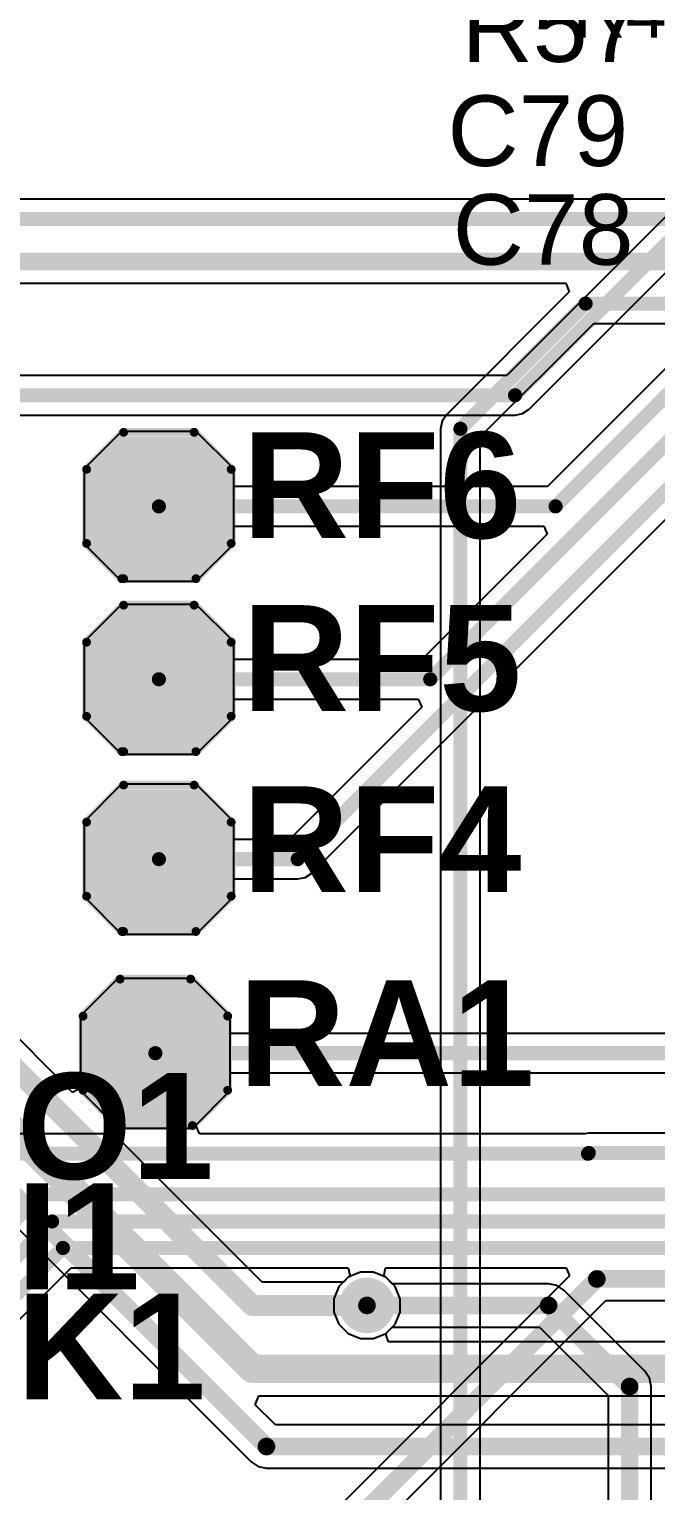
# Model space of a CAD drawing. Header units: inches. Extents: x -0.91 to 3.86, y -0.82 to 4.16.
# Drawn here: x 0.473 to 0.829, y 1.929 to 2.758 of the extents above; entities that cross this region are included whole.
import ezdxf

# ---------------------------------------------------------------- set-up
doc = ezdxf.new("R2010")
doc.units = ezdxf.units.IN
doc.header["$MEASUREMENT"] = 0
for name, color, linetype in [('Bottom Layer 1', 5, 'Continuous'), ('Bottom Solder', 6, 'Continuous'), ('GND+Signal', 16, 'Continuous'), ('Mechanical 17', 56, 'Continuous'), ('Multi-Layer', 9, 'Continuous'), ('Pad Holes', 156, 'Continuous'), ('PWR+Signal', 76, 'Continuous'), ('Top Layer 1', 1, 'Continuous'), ('Top Overlay', 2, 'Continuous'), ('Top Solder', 216, 'Continuous'), ('Via Holes', 16, 'Continuous')]:
    doc.layers.add(name, color=color, linetype=linetype)
doc.styles.add('Arial', font='', dxfattribs={"height": 0.2})
doc.styles.add('Arial_Bold', font='', dxfattribs={"height": 0.2})
doc.styles.get('Arial').set_extended_font_data('Arial')
doc.styles.get('Arial_Bold').set_extended_font_data('Arial', bold=True)

# ---------------------------------------------------------------- blocks, each defined once
blk = doc.blocks.new('T____P______TH_1_8___H_________0_92___61')
at = {"layer": 'Bottom Layer 1'}
blk.add_hatch(color=5, dxfattribs=at).paths.add_polyline_path([(0.01772, 0.03543), (-0.01772, 0.03543), (-0.03543, 0.01772), (-0.03543, -0.01772), (-0.01772, -0.03543), (0.01772, -0.03543), (0.03543, -0.01772), (0.03543, 0.01772)])
at = {"layer": 'Bottom Solder'}
blk.add_hatch(color=6, dxfattribs=at).paths.add_polyline_path([(0.01972, 0.03943), (-0.01972, 0.03943), (-0.03943, 0.01972), (-0.03943, -0.01972), (-0.01972, -0.03943), (0.01972, -0.03943), (0.03943, -0.01972), (0.03943, 0.01972)])
at = {"layer": 'GND+Signal'}
blk.add_hatch(color=16, dxfattribs=at).paths.add_polyline_path([(0.01772, 0.03543), (-0.01772, 0.03543), (-0.03543, 0.01772), (-0.03543, -0.01772), (-0.01772, -0.03543), (0.01772, -0.03543), (0.03543, -0.01772), (0.03543, 0.01772)])
at = {"layer": 'Multi-Layer'}
blk.add_hatch(color=9, dxfattribs=at).paths.add_polyline_path([(0.01772, 0.03543), (-0.01772, 0.03543), (-0.03543, 0.01772), (-0.03543, -0.01772), (-0.01772, -0.03543), (0.01772, -0.03543), (0.03543, -0.01772), (0.03543, 0.01772)])
at = {"layer": 'Pad Holes'}
h = blk.add_hatch(color=7, dxfattribs=at)
edge = h.paths.add_edge_path()
edge.add_arc((0, 0), 0.01811, 0, 360)
at = {"layer": 'PWR+Signal'}
blk.add_hatch(color=76, dxfattribs=at).paths.add_polyline_path([(0.01772, 0.03543), (-0.01772, 0.03543), (-0.03543, 0.01772), (-0.03543, -0.01772), (-0.01772, -0.03543), (0.01772, -0.03543), (0.03543, -0.01772), (0.03543, 0.01772)])
at = {"layer": 'Top Layer 1'}
blk.add_hatch(color=1, dxfattribs=at).paths.add_polyline_path([(0.01772, 0.03543), (-0.01772, 0.03543), (-0.03543, 0.01772), (-0.03543, -0.01772), (-0.01772, -0.03543), (0.01772, -0.03543), (0.03543, -0.01772), (0.03543, 0.01772)])
at = {"layer": 'Top Solder'}
blk.add_hatch(color=216, dxfattribs=at).paths.add_polyline_path([(0.01972, 0.03943), (-0.01972, 0.03943), (-0.03943, 0.01972), (-0.03943, -0.01972), (-0.01972, -0.03943), (0.01972, -0.03943), (0.03943, -0.01972), (0.03943, 0.01972)])
at = {"layer": 'Top Overlay'}
for points in [[(-0.041, 0.021, 0.005, 0.005, 0), (-0.02, 0.042, 0.005, 0.005, 0)], [(-0.02, 0.042, 0.005, 0.005, 0), (0.02, 0.042, 0.005, 0.005, 0)], [(0.02, 0.042, 0.005, 0.005, 0), (0.041, 0.021, 0.005, 0.005, 0)], [(-0.041, -0.021, 0.005, 0.005, 0), (-0.041, 0.021, 0.005, 0.005, 0)], [(0.041, -0.021, 0.005, 0.005, 0), (0.041, 0.021, 0.005, 0.005, 0)], [(-0.041, -0.021, 0.005, 0.005, 0), (-0.021, -0.041, 0.005, 0.005, 0)], [(0.021, -0.041, 0.005, 0.005, 0), (0.041, -0.021, 0.005, 0.005, 0)], [(-0.02, -0.041, 0.005, 0.005, 0), (0.021, -0.041, 0.005, 0.005, 0)]]:
    blk.add_lwpolyline(points, format="xyseb", dxfattribs=at)
for points in [[(-0.02125, 0.042, 0.0025, 0.0025, 1), (-0.01875, 0.042, 0.0025, 0.0025, 1)], [(-0.02125, 0.042, 0.0025, 0.0025, 1), (-0.01875, 0.042, 0.0025, 0.0025, 1)], [(0.01875, 0.042, 0.0025, 0.0025, 1), (0.02125, 0.042, 0.0025, 0.0025, 1)], [(0.01875, 0.042, 0.0025, 0.0025, 1), (0.02125, 0.042, 0.0025, 0.0025, 1)], [(-0.04225, 0.021, 0.0025, 0.0025, 1), (-0.03975, 0.021, 0.0025, 0.0025, 1)], [(-0.04225, 0.021, 0.0025, 0.0025, 1), (-0.03975, 0.021, 0.0025, 0.0025, 1)], [(0.03975, 0.021, 0.0025, 0.0025, 1), (0.04225, 0.021, 0.0025, 0.0025, 1)], [(0.03975, 0.021, 0.0025, 0.0025, 1), (0.04225, 0.021, 0.0025, 0.0025, 1)], [(-0.04225, -0.021, 0.0025, 0.0025, 1), (-0.03975, -0.021, 0.0025, 0.0025, 1)], [(-0.04225, -0.021, 0.0025, 0.0025, 1), (-0.03975, -0.021, 0.0025, 0.0025, 1)], [(0.03975, -0.021, 0.0025, 0.0025, 1), (0.04225, -0.021, 0.0025, 0.0025, 1)], [(0.03975, -0.021, 0.0025, 0.0025, 1), (0.04225, -0.021, 0.0025, 0.0025, 1)], [(-0.02225, -0.041, 0.0025, 0.0025, 1), (-0.01975, -0.041, 0.0025, 0.0025, 1)], [(-0.02125, -0.041, 0.0025, 0.0025, 1), (-0.01875, -0.041, 0.0025, 0.0025, 1)], [(0.01975, -0.041, 0.0025, 0.0025, 1), (0.02225, -0.041, 0.0025, 0.0025, 1)], [(0.01975, -0.041, 0.0025, 0.0025, 1), (0.02225, -0.041, 0.0025, 0.0025, 1)]]:
    blk.add_lwpolyline(points, format="xyseb", close=True, dxfattribs=at)
blk = doc.blocks.new('T____P______TH_1_8___H_________0_92___62')
at = {"layer": 'Bottom Layer 1'}
blk.add_hatch(color=5, dxfattribs=at).paths.add_polyline_path([(0.01772, 0.03543), (-0.01772, 0.03543), (-0.03543, 0.01772), (-0.03543, -0.01772), (-0.01772, -0.03543), (0.01772, -0.03543), (0.03543, -0.01772), (0.03543, 0.01772)])
at = {"layer": 'Bottom Solder'}
blk.add_hatch(color=6, dxfattribs=at).paths.add_polyline_path([(0.01972, 0.03943), (-0.01972, 0.03943), (-0.03943, 0.01972), (-0.03943, -0.01972), (-0.01972, -0.03943), (0.01972, -0.03943), (0.03943, -0.01972), (0.03943, 0.01972)])
at = {"layer": 'GND+Signal'}
blk.add_hatch(color=16, dxfattribs=at).paths.add_polyline_path([(0.01772, 0.03543), (-0.01772, 0.03543), (-0.03543, 0.01772), (-0.03543, -0.01772), (-0.01772, -0.03543), (0.01772, -0.03543), (0.03543, -0.01772), (0.03543, 0.01772)])
at = {"layer": 'Multi-Layer'}
blk.add_hatch(color=9, dxfattribs=at).paths.add_polyline_path([(0.01772, 0.03543), (-0.01772, 0.03543), (-0.03543, 0.01772), (-0.03543, -0.01772), (-0.01772, -0.03543), (0.01772, -0.03543), (0.03543, -0.01772), (0.03543, 0.01772)])
at = {"layer": 'Pad Holes'}
h = blk.add_hatch(color=7, dxfattribs=at)
edge = h.paths.add_edge_path()
edge.add_arc((0, 0), 0.01811, 0, 360)
at = {"layer": 'PWR+Signal'}
blk.add_hatch(color=76, dxfattribs=at).paths.add_polyline_path([(0.01772, 0.03543), (-0.01772, 0.03543), (-0.03543, 0.01772), (-0.03543, -0.01772), (-0.01772, -0.03543), (0.01772, -0.03543), (0.03543, -0.01772), (0.03543, 0.01772)])
at = {"layer": 'Top Layer 1'}
blk.add_hatch(color=1, dxfattribs=at).paths.add_polyline_path([(0.01772, 0.03543), (-0.01772, 0.03543), (-0.03543, 0.01772), (-0.03543, -0.01772), (-0.01772, -0.03543), (0.01772, -0.03543), (0.03543, -0.01772), (0.03543, 0.01772)])
at = {"layer": 'Top Solder'}
blk.add_hatch(color=216, dxfattribs=at).paths.add_polyline_path([(0.01972, 0.03943), (-0.01972, 0.03943), (-0.03943, 0.01972), (-0.03943, -0.01972), (-0.01972, -0.03943), (0.01972, -0.03943), (0.03943, -0.01972), (0.03943, 0.01972)])
at = {"layer": 'Top Overlay'}
for points in [[(-0.041, 0.021, 0.005, 0.005, 0), (-0.02, 0.042, 0.005, 0.005, 0)], [(-0.02, 0.042, 0.005, 0.005, 0), (0.02, 0.042, 0.005, 0.005, 0)], [(0.02, 0.042, 0.005, 0.005, 0), (0.041, 0.021, 0.005, 0.005, 0)], [(-0.041, -0.021, 0.005, 0.005, 0), (-0.041, 0.021, 0.005, 0.005, 0)], [(0.041, -0.021, 0.005, 0.005, 0), (0.041, 0.021, 0.005, 0.005, 0)], [(-0.041, -0.021, 0.005, 0.005, 0), (-0.021, -0.041, 0.005, 0.005, 0)], [(0.021, -0.041, 0.005, 0.005, 0), (0.041, -0.021, 0.005, 0.005, 0)], [(-0.02, -0.041, 0.005, 0.005, 0), (0.021, -0.041, 0.005, 0.005, 0)]]:
    blk.add_lwpolyline(points, format="xyseb", dxfattribs=at)
for points in [[(-0.02125, 0.042, 0.0025, 0.0025, 1), (-0.01875, 0.042, 0.0025, 0.0025, 1)], [(-0.02125, 0.042, 0.0025, 0.0025, 1), (-0.01875, 0.042, 0.0025, 0.0025, 1)], [(0.01875, 0.042, 0.0025, 0.0025, 1), (0.02125, 0.042, 0.0025, 0.0025, 1)], [(0.01875, 0.042, 0.0025, 0.0025, 1), (0.02125, 0.042, 0.0025, 0.0025, 1)], [(-0.04225, 0.021, 0.0025, 0.0025, 1), (-0.03975, 0.021, 0.0025, 0.0025, 1)], [(-0.04225, 0.021, 0.0025, 0.0025, 1), (-0.03975, 0.021, 0.0025, 0.0025, 1)], [(0.03975, 0.021, 0.0025, 0.0025, 1), (0.04225, 0.021, 0.0025, 0.0025, 1)], [(0.03975, 0.021, 0.0025, 0.0025, 1), (0.04225, 0.021, 0.0025, 0.0025, 1)], [(-0.04225, -0.021, 0.0025, 0.0025, 1), (-0.03975, -0.021, 0.0025, 0.0025, 1)], [(-0.04225, -0.021, 0.0025, 0.0025, 1), (-0.03975, -0.021, 0.0025, 0.0025, 1)], [(0.03975, -0.021, 0.0025, 0.0025, 1), (0.04225, -0.021, 0.0025, 0.0025, 1)], [(0.03975, -0.021, 0.0025, 0.0025, 1), (0.04225, -0.021, 0.0025, 0.0025, 1)], [(-0.02225, -0.041, 0.0025, 0.0025, 1), (-0.01975, -0.041, 0.0025, 0.0025, 1)], [(-0.02125, -0.041, 0.0025, 0.0025, 1), (-0.01875, -0.041, 0.0025, 0.0025, 1)], [(0.01975, -0.041, 0.0025, 0.0025, 1), (0.02225, -0.041, 0.0025, 0.0025, 1)], [(0.01975, -0.041, 0.0025, 0.0025, 1), (0.02225, -0.041, 0.0025, 0.0025, 1)]]:
    blk.add_lwpolyline(points, format="xyseb", close=True, dxfattribs=at)
blk = doc.blocks.new('T____P______TH_1_8___H_________0_92___64')
at = {"layer": 'Bottom Layer 1'}
blk.add_hatch(color=5, dxfattribs=at).paths.add_polyline_path([(0.01772, 0.03543), (-0.01772, 0.03543), (-0.03543, 0.01772), (-0.03543, -0.01772), (-0.01772, -0.03543), (0.01772, -0.03543), (0.03543, -0.01772), (0.03543, 0.01772)])
at = {"layer": 'Bottom Solder'}
blk.add_hatch(color=6, dxfattribs=at).paths.add_polyline_path([(0.01972, 0.03943), (-0.01972, 0.03943), (-0.03943, 0.01972), (-0.03943, -0.01972), (-0.01972, -0.03943), (0.01972, -0.03943), (0.03943, -0.01972), (0.03943, 0.01972)])
at = {"layer": 'GND+Signal'}
blk.add_hatch(color=16, dxfattribs=at).paths.add_polyline_path([(0.01772, 0.03543), (-0.01772, 0.03543), (-0.03543, 0.01772), (-0.03543, -0.01772), (-0.01772, -0.03543), (0.01772, -0.03543), (0.03543, -0.01772), (0.03543, 0.01772)])
at = {"layer": 'Multi-Layer'}
blk.add_hatch(color=9, dxfattribs=at).paths.add_polyline_path([(0.01772, 0.03543), (-0.01772, 0.03543), (-0.03543, 0.01772), (-0.03543, -0.01772), (-0.01772, -0.03543), (0.01772, -0.03543), (0.03543, -0.01772), (0.03543, 0.01772)])
at = {"layer": 'Pad Holes'}
h = blk.add_hatch(color=7, dxfattribs=at)
edge = h.paths.add_edge_path()
edge.add_arc((0, 0), 0.01811, 0, 360)
at = {"layer": 'PWR+Signal'}
blk.add_hatch(color=76, dxfattribs=at).paths.add_polyline_path([(0.01772, 0.03543), (-0.01772, 0.03543), (-0.03543, 0.01772), (-0.03543, -0.01772), (-0.01772, -0.03543), (0.01772, -0.03543), (0.03543, -0.01772), (0.03543, 0.01772)])
at = {"layer": 'Top Layer 1'}
blk.add_hatch(color=1, dxfattribs=at).paths.add_polyline_path([(0.01772, 0.03543), (-0.01772, 0.03543), (-0.03543, 0.01772), (-0.03543, -0.01772), (-0.01772, -0.03543), (0.01772, -0.03543), (0.03543, -0.01772), (0.03543, 0.01772)])
at = {"layer": 'Top Solder'}
blk.add_hatch(color=216, dxfattribs=at).paths.add_polyline_path([(0.01972, 0.03943), (-0.01972, 0.03943), (-0.03943, 0.01972), (-0.03943, -0.01972), (-0.01972, -0.03943), (0.01972, -0.03943), (0.03943, -0.01972), (0.03943, 0.01972)])
at = {"layer": 'Top Overlay'}
for points in [[(-0.041, 0.021, 0.005, 0.005, 0), (-0.02, 0.042, 0.005, 0.005, 0)], [(-0.02, 0.042, 0.005, 0.005, 0), (0.02, 0.042, 0.005, 0.005, 0)], [(0.02, 0.042, 0.005, 0.005, 0), (0.041, 0.021, 0.005, 0.005, 0)], [(-0.041, -0.021, 0.005, 0.005, 0), (-0.041, 0.021, 0.005, 0.005, 0)], [(0.041, -0.021, 0.005, 0.005, 0), (0.041, 0.021, 0.005, 0.005, 0)], [(-0.041, -0.021, 0.005, 0.005, 0), (-0.021, -0.041, 0.005, 0.005, 0)], [(0.021, -0.041, 0.005, 0.005, 0), (0.041, -0.021, 0.005, 0.005, 0)], [(-0.02, -0.041, 0.005, 0.005, 0), (0.021, -0.041, 0.005, 0.005, 0)]]:
    blk.add_lwpolyline(points, format="xyseb", dxfattribs=at)
for points in [[(-0.02125, 0.042, 0.0025, 0.0025, 1), (-0.01875, 0.042, 0.0025, 0.0025, 1)], [(-0.02125, 0.042, 0.0025, 0.0025, 1), (-0.01875, 0.042, 0.0025, 0.0025, 1)], [(0.01875, 0.042, 0.0025, 0.0025, 1), (0.02125, 0.042, 0.0025, 0.0025, 1)], [(0.01875, 0.042, 0.0025, 0.0025, 1), (0.02125, 0.042, 0.0025, 0.0025, 1)], [(-0.04225, 0.021, 0.0025, 0.0025, 1), (-0.03975, 0.021, 0.0025, 0.0025, 1)], [(-0.04225, 0.021, 0.0025, 0.0025, 1), (-0.03975, 0.021, 0.0025, 0.0025, 1)], [(0.03975, 0.021, 0.0025, 0.0025, 1), (0.04225, 0.021, 0.0025, 0.0025, 1)], [(0.03975, 0.021, 0.0025, 0.0025, 1), (0.04225, 0.021, 0.0025, 0.0025, 1)], [(-0.04225, -0.021, 0.0025, 0.0025, 1), (-0.03975, -0.021, 0.0025, 0.0025, 1)], [(-0.04225, -0.021, 0.0025, 0.0025, 1), (-0.03975, -0.021, 0.0025, 0.0025, 1)], [(0.03975, -0.021, 0.0025, 0.0025, 1), (0.04225, -0.021, 0.0025, 0.0025, 1)], [(0.03975, -0.021, 0.0025, 0.0025, 1), (0.04225, -0.021, 0.0025, 0.0025, 1)], [(-0.02225, -0.041, 0.0025, 0.0025, 1), (-0.01975, -0.041, 0.0025, 0.0025, 1)], [(-0.02125, -0.041, 0.0025, 0.0025, 1), (-0.01875, -0.041, 0.0025, 0.0025, 1)], [(0.01975, -0.041, 0.0025, 0.0025, 1), (0.02225, -0.041, 0.0025, 0.0025, 1)], [(0.01975, -0.041, 0.0025, 0.0025, 1), (0.02225, -0.041, 0.0025, 0.0025, 1)]]:
    blk.add_lwpolyline(points, format="xyseb", close=True, dxfattribs=at)
blk = doc.blocks.new('T____P______TH_1_8___H_________0_92___73')
at = {"layer": 'Bottom Layer 1'}
blk.add_hatch(color=5, dxfattribs=at).paths.add_polyline_path([(0.01772, 0.03543), (-0.01772, 0.03543), (-0.03543, 0.01772), (-0.03543, -0.01772), (-0.01772, -0.03543), (0.01772, -0.03543), (0.03543, -0.01772), (0.03543, 0.01772)])
at = {"layer": 'Bottom Solder'}
blk.add_hatch(color=6, dxfattribs=at).paths.add_polyline_path([(0.01972, 0.03943), (-0.01972, 0.03943), (-0.03943, 0.01972), (-0.03943, -0.01972), (-0.01972, -0.03943), (0.01972, -0.03943), (0.03943, -0.01972), (0.03943, 0.01972)])
at = {"layer": 'GND+Signal'}
blk.add_hatch(color=16, dxfattribs=at).paths.add_polyline_path([(0.01772, 0.03543), (-0.01772, 0.03543), (-0.03543, 0.01772), (-0.03543, -0.01772), (-0.01772, -0.03543), (0.01772, -0.03543), (0.03543, -0.01772), (0.03543, 0.01772)])
at = {"layer": 'Multi-Layer'}
blk.add_hatch(color=9, dxfattribs=at).paths.add_polyline_path([(0.01772, 0.03543), (-0.01772, 0.03543), (-0.03543, 0.01772), (-0.03543, -0.01772), (-0.01772, -0.03543), (0.01772, -0.03543), (0.03543, -0.01772), (0.03543, 0.01772)])
at = {"layer": 'Pad Holes'}
h = blk.add_hatch(color=7, dxfattribs=at)
edge = h.paths.add_edge_path()
edge.add_arc((0, 0), 0.01811, 0, 360)
at = {"layer": 'PWR+Signal'}
blk.add_hatch(color=76, dxfattribs=at).paths.add_polyline_path([(0.01772, 0.03543), (-0.01772, 0.03543), (-0.03543, 0.01772), (-0.03543, -0.01772), (-0.01772, -0.03543), (0.01772, -0.03543), (0.03543, -0.01772), (0.03543, 0.01772)])
at = {"layer": 'Top Layer 1'}
blk.add_hatch(color=1, dxfattribs=at).paths.add_polyline_path([(0.01772, 0.03543), (-0.01772, 0.03543), (-0.03543, 0.01772), (-0.03543, -0.01772), (-0.01772, -0.03543), (0.01772, -0.03543), (0.03543, -0.01772), (0.03543, 0.01772)])
at = {"layer": 'Top Solder'}
blk.add_hatch(color=216, dxfattribs=at).paths.add_polyline_path([(0.01972, 0.03943), (-0.01972, 0.03943), (-0.03943, 0.01972), (-0.03943, -0.01972), (-0.01972, -0.03943), (0.01972, -0.03943), (0.03943, -0.01972), (0.03943, 0.01972)])
at = {"layer": 'Top Overlay'}
for points in [[(-0.041, 0.021, 0.005, 0.005, 0), (-0.02, 0.042, 0.005, 0.005, 0)], [(-0.02, 0.042, 0.005, 0.005, 0), (0.02, 0.042, 0.005, 0.005, 0)], [(0.02, 0.042, 0.005, 0.005, 0), (0.041, 0.021, 0.005, 0.005, 0)], [(-0.041, -0.021, 0.005, 0.005, 0), (-0.041, 0.021, 0.005, 0.005, 0)], [(0.041, -0.021, 0.005, 0.005, 0), (0.041, 0.021, 0.005, 0.005, 0)], [(-0.041, -0.021, 0.005, 0.005, 0), (-0.021, -0.041, 0.005, 0.005, 0)], [(0.021, -0.041, 0.005, 0.005, 0), (0.041, -0.021, 0.005, 0.005, 0)], [(-0.02, -0.041, 0.005, 0.005, 0), (0.021, -0.041, 0.005, 0.005, 0)]]:
    blk.add_lwpolyline(points, format="xyseb", dxfattribs=at)
for points in [[(-0.02125, 0.042, 0.0025, 0.0025, 1), (-0.01875, 0.042, 0.0025, 0.0025, 1)], [(-0.02125, 0.042, 0.0025, 0.0025, 1), (-0.01875, 0.042, 0.0025, 0.0025, 1)], [(0.01875, 0.042, 0.0025, 0.0025, 1), (0.02125, 0.042, 0.0025, 0.0025, 1)], [(0.01875, 0.042, 0.0025, 0.0025, 1), (0.02125, 0.042, 0.0025, 0.0025, 1)], [(-0.04225, 0.021, 0.0025, 0.0025, 1), (-0.03975, 0.021, 0.0025, 0.0025, 1)], [(-0.04225, 0.021, 0.0025, 0.0025, 1), (-0.03975, 0.021, 0.0025, 0.0025, 1)], [(0.03975, 0.021, 0.0025, 0.0025, 1), (0.04225, 0.021, 0.0025, 0.0025, 1)], [(0.03975, 0.021, 0.0025, 0.0025, 1), (0.04225, 0.021, 0.0025, 0.0025, 1)], [(-0.04225, -0.021, 0.0025, 0.0025, 1), (-0.03975, -0.021, 0.0025, 0.0025, 1)], [(-0.04225, -0.021, 0.0025, 0.0025, 1), (-0.03975, -0.021, 0.0025, 0.0025, 1)], [(0.03975, -0.021, 0.0025, 0.0025, 1), (0.04225, -0.021, 0.0025, 0.0025, 1)], [(0.03975, -0.021, 0.0025, 0.0025, 1), (0.04225, -0.021, 0.0025, 0.0025, 1)], [(-0.02225, -0.041, 0.0025, 0.0025, 1), (-0.01975, -0.041, 0.0025, 0.0025, 1)], [(-0.02125, -0.041, 0.0025, 0.0025, 1), (-0.01875, -0.041, 0.0025, 0.0025, 1)], [(0.01975, -0.041, 0.0025, 0.0025, 1), (0.02225, -0.041, 0.0025, 0.0025, 1)], [(0.01975, -0.041, 0.0025, 0.0025, 1), (0.02225, -0.041, 0.0025, 0.0025, 1)]]:
    blk.add_lwpolyline(points, format="xyseb", close=True, dxfattribs=at)

msp = doc.modelspace()

# ---------------------------------------------------------------- hatches: boundary and pattern name
at = {"layer": 'Bottom Layer 1'}
h = msp.add_hatch(color=5, dxfattribs=at)
edge = h.paths.add_edge_path()
edge.add_arc((0.665, 2.034), 0.01181, 0, 360)
at = {"layer": 'Bottom Solder'}
h = msp.add_hatch(color=6, dxfattribs=at)
edge = h.paths.add_edge_path()
edge.add_arc((0.665, 2.034), 0.01581, 0, 360)
at = {"layer": 'GND+Signal'}
h = msp.add_hatch(color=16, dxfattribs=at)
edge = h.paths.add_edge_path()
edge.add_arc((0.665, 2.034), 0.01181, 0, 360)
at = {"layer": 'PWR+Signal'}
h = msp.add_hatch(color=76, dxfattribs=at)
edge = h.paths.add_edge_path()
edge.add_arc((0.665, 2.034), 0.01181, 0, 360)
at = {"layer": 'Top Layer 1'}
h = msp.add_hatch(color=1, dxfattribs=at)
edge = h.paths.add_edge_path()
edge.add_arc((0.665, 2.034), 0.01181, 0, 360)
at = {"layer": 'Via Holes'}
h = msp.add_hatch(color=7, dxfattribs=at)
edge = h.paths.add_edge_path()
edge.add_arc((0.665, 2.034), 0.00591, 0, 360)

# ---------------------------------------------------------------- linework, layer by layer
at = {"layer": 'Bottom Layer 1'}
for p, q in [((0.75693, 2.54207), (0.99465, 2.77978)), ((0.89645, 2.71331), (0.74435, 2.56122)), ((0.74435, 2.56122), (0.21, 2.56122)), ((0.21, 2.53878), (0.749, 2.53878)), ((0.749, 2.53878), (0.75329, 2.53964)), ((0.749, 2.53878), (0.749, 2.53878)), ((0.75329, 2.53964), (0.75693, 2.54207)), ((0.52578, 2.52943), (0.50457, 2.50822)), ((0.56822, 2.52943), (0.52578, 2.52943)), ((0.58943, 2.50822), (0.56822, 2.52943)), ((0.50457, 2.50822), (0.50457, 2.46578)), ((0.58943, 2.46578), (0.58943, 2.50822)), ((0.50457, 2.46578), (0.52578, 2.44457)), ((0.56822, 2.44457), (0.58943, 2.46578)), ((0.52578, 2.44457), (0.56822, 2.44457)), ((0.52578, 2.43143), (0.50457, 2.41022)), ((0.56822, 2.43143), (0.52578, 2.43143)), ((0.58943, 2.41022), (0.56822, 2.43143)), ((0.50457, 2.41022), (0.50457, 2.36778)), ((0.58943, 2.36778), (0.58943, 2.41022)), ((0.50457, 2.36778), (0.52578, 2.34657)), ((0.56822, 2.34657), (0.58943, 2.36778)), ((0.52578, 2.34657), (0.56822, 2.34657)), ((0.52578, 2.32943), (0.50457, 2.30822)), ((0.56822, 2.32943), (0.52578, 2.32943)), ((0.58943, 2.30822), (0.56822, 2.32943)), ((0.50457, 2.30822), (0.50457, 2.26578)), ((0.58943, 2.26578), (0.58943, 2.30822)), ((0.50457, 2.26578), (0.52578, 2.24457)), ((0.56822, 2.24457), (0.58943, 2.26578)), ((0.52578, 2.24457), (0.56822, 2.24457)), ((0.52378, 2.21943), (0.50257, 2.19822)), ((0.56622, 2.21943), (0.52378, 2.21943)), ((0.58743, 2.19822), (0.56622, 2.21943)), ((0.50257, 2.19822), (0.50257, 2.15578)), ((0.58743, 2.18822), (0.58743, 2.19822)), ((0.84835, 2.18822), (0.58743, 2.18822)), ((0.58743, 2.15578), (0.58743, 2.16578)), ((0.58743, 2.16578), (0.853, 2.16578)), ((0.50257, 2.15578), (0.52214, 2.13622)), ((0.56787, 2.13622), (0.58743, 2.15578)), ((0.52006, 2.13122), (0.3397, 2.13122)), ((0.52214, 2.13622), (0.52006, 2.13122)), ((0.56994, 2.13122), (0.56787, 2.13622)), ((0.78875, 2.13122), (0.56994, 2.13122)), ((0.79079, 2.13162), (0.78875, 2.13122)), ((0.90476, 2.13162), (0.79079, 2.13162)), ((0.79079, 2.13162), (0.79079, 2.13162)), ((0.25393, 1.81207), (0.49724, 2.05538)), ((0.49724, 2.05538), (0.65439, 2.05538)), ((0.65439, 2.05538), (0.65539, 2.05038)), ((0.67461, 2.05038), (0.67561, 2.05538)), ((0.67561, 2.05538), (0.77794, 2.05538)), ((0.77794, 2.05538), (0.77986, 2.05076)), ((0.77986, 2.05076), (0.48991, 1.76081)), ((0.65434, 2.04995), (0.64905, 2.04466)), ((0.65539, 2.05038), (0.65434, 2.04995)), ((0.67566, 2.04995), (0.67461, 2.05038)), ((0.68095, 2.04466), (0.67566, 2.04995)), ((0.64905, 2.04466), (0.64619, 2.03774)), ((0.68381, 2.03774), (0.68095, 2.04466)), ((0.50721, 1.74351), (0.80047, 2.03676)), ((0.64619, 2.03774), (0.64619, 2.03026)), ((0.64619, 2.03026), (0.64905, 2.02334)), ((0.68095, 2.02334), (0.68381, 2.03026)), ((0.68381, 2.03026), (0.68381, 2.03774)), ((0.80047, 2.03676), (0.97563, 2.03676)), ((0.64905, 2.02334), (0.65434, 2.01805)), ((0.67566, 2.01805), (0.68095, 2.02334)), ((0.65434, 2.01805), (0.66126, 2.01519)), ((0.66126, 2.01519), (0.66874, 2.01519)), ((0.66874, 2.01519), (0.67566, 2.01805))]:
    msp.add_line(p, q, dxfattribs=at)
for points in [[(0.749, 2.55, 0.008, 0.008, 0), (0.99, 2.791, 0.008, 0.008, 0)], [(0.165, 2.55, 0.008, 0.008, 0), (0.749, 2.55, 0.008, 0.008, 0)], [(0.545, 2.177, 0.008, 0.008, 0), (0.853, 2.177, 0.008, 0.008, 0)], [(0.315, 2.12, 0.008, 0.008, 0), (0.79038, 2.12, 0.008, 0.008, 0)], [(0.79038, 2.12, 0.008, 0.008, 0), (0.79079, 2.12041, 0.008, 0.008, 0)], [(0.79079, 2.12041, 0.008, 0.008, 0), (0.90941, 2.12041, 0.008, 0.008, 0)], [(0.4405, 2.0575, 0.008, 0.008, 0), (0.48, 2.097, 0.008, 0.008, 0)], [(0.48, 2.097, 0.008, 0.008, 0), (0.90721, 2.097, 0.008, 0.008, 0)], [(0.39979, 1.995, 0.008, 0.008, 0), (0.48638, 2.08159, 0.008, 0.008, 0)], [(0.48638, 2.08159, 0.008, 0.008, 0), (0.91338, 2.08159, 0.008, 0.008, 0)], [(0.246, 1.82, 0.008, 0.008, 0), (0.49259, 2.06659, 0.008, 0.008, 0)], [(0.49259, 2.06659, 0.008, 0.008, 0), (0.91959, 2.06659, 0.008, 0.008, 0)], [(0.4884, 1.742, 0.01, 0.01, 0), (0.7954, 2.049, 0.01, 0.01, 0)], [(0.7954, 2.049, 0.01, 0.01, 0), (0.99, 2.049, 0.01, 0.01, 0)]]:
    msp.add_lwpolyline(points, format="xyseb", dxfattribs=at)
for points in [[(0.747, 2.55, 0.004, 0.004, 1), (0.751, 2.55, 0.004, 0.004, 1)], [(0.747, 2.55, 0.004, 0.004, 1), (0.751, 2.55, 0.004, 0.004, 1)], [(0.543, 2.177, 0.004, 0.004, 1), (0.547, 2.177, 0.004, 0.004, 1)], [(0.78838, 2.12, 0.004, 0.004, 1), (0.79238, 2.12, 0.004, 0.004, 1)], [(0.78838, 2.12, 0.004, 0.004, 1), (0.79238, 2.12, 0.004, 0.004, 1)], [(0.78879, 2.12041, 0.004, 0.004, 1), (0.79279, 2.12041, 0.004, 0.004, 1)], [(0.78879, 2.12041, 0.004, 0.004, 1), (0.79279, 2.12041, 0.004, 0.004, 1)], [(0.478, 2.097, 0.004, 0.004, 1), (0.482, 2.097, 0.004, 0.004, 1)], [(0.478, 2.097, 0.004, 0.004, 1), (0.482, 2.097, 0.004, 0.004, 1)], [(0.48438, 2.08159, 0.004, 0.004, 1), (0.48838, 2.08159, 0.004, 0.004, 1)], [(0.48438, 2.08159, 0.004, 0.004, 1), (0.48838, 2.08159, 0.004, 0.004, 1)], [(0.49059, 2.06659, 0.004, 0.004, 1), (0.49459, 2.06659, 0.004, 0.004, 1)], [(0.49059, 2.06659, 0.004, 0.004, 1), (0.49459, 2.06659, 0.004, 0.004, 1)], [(0.7929, 2.049, 0.005, 0.005, 1), (0.7979, 2.049, 0.005, 0.005, 1)], [(0.7929, 2.049, 0.005, 0.005, 1), (0.7979, 2.049, 0.005, 0.005, 1)]]:
    msp.add_lwpolyline(points, format="xyseb", close=True, dxfattribs=at)
at = {"layer": 'GND+Signal'}
for p, q in [((1.07135, 2.66122), (0.21, 2.66122)), ((0.31388, 2.61358), (0.7778, 2.61358)), ((0.7778, 2.61358), (0.77971, 2.60858)), ((0.77971, 2.60858), (0.71007, 2.53893)), ((0.72922, 2.52636), (0.79365, 2.59078)), ((0.79365, 2.59078), (1.05961, 2.59078)), ((0.71007, 2.53893), (0.70764, 2.53529)), ((0.52578, 2.52943), (0.50457, 2.50822)), ((0.56822, 2.52943), (0.52578, 2.52943)), ((0.58943, 2.50822), (0.56822, 2.52943)), ((0.70764, 2.53529), (0.70679, 2.531)), ((0.70679, 2.531), (0.70679, 2.531)), ((0.70679, 2.531), (0.70679, 1.91843)), ((0.72922, 1.91843), (0.72922, 2.52636)), ((0.50457, 2.50822), (0.50457, 2.46578)), ((0.58943, 2.46578), (0.58943, 2.50822)), ((0.50457, 2.46578), (0.52578, 2.44457)), ((0.56822, 2.44457), (0.58943, 2.46578)), ((0.52578, 2.44457), (0.56822, 2.44457)), ((0.52578, 2.43143), (0.50457, 2.41022)), ((0.56822, 2.43143), (0.52578, 2.43143)), ((0.58943, 2.41022), (0.56822, 2.43143)), ((0.50457, 2.41022), (0.50457, 2.36778)), ((0.58943, 2.36778), (0.58943, 2.41022)), ((0.50457, 2.36778), (0.52578, 2.34657)), ((0.56822, 2.34657), (0.58943, 2.36778)), ((0.52578, 2.34657), (0.56822, 2.34657)), ((0.52578, 2.32943), (0.50457, 2.30822)), ((0.56822, 2.32943), (0.52578, 2.32943)), ((0.58943, 2.30822), (0.56822, 2.32943)), ((0.50457, 2.30822), (0.50457, 2.26578)), ((0.58943, 2.26578), (0.58943, 2.30822)), ((0.50457, 2.26578), (0.52578, 2.24457)), ((0.56822, 2.24457), (0.58943, 2.26578)), ((0.52578, 2.24457), (0.56822, 2.24457)), ((0.52378, 2.21943), (0.50257, 2.19822)), ((0.56622, 2.21943), (0.52378, 2.21943)), ((0.58743, 2.19822), (0.56622, 2.21943)), ((0.50257, 2.19822), (0.50257, 2.15578)), ((0.58743, 2.15578), (0.58743, 2.19822)), ((0.50257, 2.15578), (0.52378, 2.13457)), ((0.56622, 2.13457), (0.58743, 2.15578)), ((0.52378, 2.13457), (0.56622, 2.13457)), ((0.65434, 2.04995), (0.64905, 2.04466)), ((0.66126, 2.05281), (0.65434, 2.04995)), ((0.66874, 2.05281), (0.66126, 2.05281)), ((0.67566, 2.04995), (0.66874, 2.05281)), ((0.68095, 2.04466), (0.67566, 2.04995)), ((0.64905, 2.04466), (0.64619, 2.03774)), ((0.68381, 2.03774), (0.68095, 2.04466)), ((0.64619, 2.03774), (0.64619, 2.03026)), ((0.64619, 2.03026), (0.64905, 2.02334)), ((0.68095, 2.02334), (0.68381, 2.03026)), ((0.68381, 2.03026), (0.68381, 2.03774)), ((0.64905, 2.02334), (0.65434, 2.01805)), ((0.67566, 2.01805), (0.68095, 2.02334)), ((0.65434, 2.01805), (0.66126, 2.01519)), ((0.66126, 2.01519), (0.66874, 2.01519)), ((0.66874, 2.01519), (0.67566, 2.01805))]:
    msp.add_line(p, q, dxfattribs=at)
for points in [[(0.165, 2.65, 0.008, 0.008, 0), (1.076, 2.65, 0.008, 0.008, 0)], [(0.30881, 2.62581, 0.01, 0.01, 0), (1.32419, 2.62581, 0.01, 0.01, 0)], [(0.718, 2.531, 0.008, 0.008, 0), (0.789, 2.602, 0.008, 0.008, 0)], [(0.789, 2.602, 0.008, 0.008, 0), (1.075, 2.602, 0.008, 0.008, 0)], [(0.718, 1.876, 0.008, 0.008, 0), (0.718, 2.531, 0.008, 0.008, 0)]]:
    msp.add_lwpolyline(points, format="xyseb", dxfattribs=at)
for points in [[(0.787, 2.602, 0.004, 0.004, 1), (0.791, 2.602, 0.004, 0.004, 1)], [(0.787, 2.602, 0.004, 0.004, 1), (0.791, 2.602, 0.004, 0.004, 1)], [(0.716, 2.531, 0.004, 0.004, 1), (0.72, 2.531, 0.004, 0.004, 1)], [(0.716, 2.531, 0.004, 0.004, 1), (0.72, 2.531, 0.004, 0.004, 1)]]:
    msp.add_lwpolyline(points, format="xyseb", close=True, dxfattribs=at)
at = {"layer": 'PWR+Signal'}
for p, q in [((0.52578, 2.52943), (0.50457, 2.50822)), ((0.56822, 2.52943), (0.52578, 2.52943)), ((0.58943, 2.50822), (0.56822, 2.52943)), ((0.50457, 2.50822), (0.50457, 2.46578)), ((0.58943, 2.46578), (0.58943, 2.50822)), ((0.50457, 2.46578), (0.52578, 2.44457)), ((0.56822, 2.44457), (0.58943, 2.46578)), ((0.52578, 2.44457), (0.56822, 2.44457)), ((0.52578, 2.43143), (0.50457, 2.41022)), ((0.56822, 2.43143), (0.52578, 2.43143)), ((0.58943, 2.41022), (0.56822, 2.43143)), ((0.50457, 2.41022), (0.50457, 2.36778)), ((0.58943, 2.36778), (0.58943, 2.41022)), ((0.50457, 2.36778), (0.52578, 2.34657)), ((0.56822, 2.34657), (0.58943, 2.36778)), ((0.52578, 2.34657), (0.56822, 2.34657)), ((0.52578, 2.32943), (0.50457, 2.30822)), ((0.56822, 2.32943), (0.52578, 2.32943)), ((0.58943, 2.30822), (0.56822, 2.32943)), ((0.50457, 2.30822), (0.50457, 2.26578)), ((0.58943, 2.26578), (0.58943, 2.30822)), ((0.50457, 2.26578), (0.52578, 2.24457)), ((0.56822, 2.24457), (0.58943, 2.26578)), ((0.52578, 2.24457), (0.56822, 2.24457)), ((0.52378, 2.21943), (0.50257, 2.19822)), ((0.56622, 2.21943), (0.52378, 2.21943)), ((0.58743, 2.19822), (0.56622, 2.21943)), ((0.50257, 2.19822), (0.50257, 2.15578)), ((0.58743, 2.15578), (0.58743, 2.19822)), ((0.50257, 2.15578), (0.52378, 2.13457)), ((0.56622, 2.13457), (0.58743, 2.15578)), ((0.52378, 2.13457), (0.56622, 2.13457)), ((0.65434, 2.04995), (0.64905, 2.04466)), ((0.66126, 2.05281), (0.65434, 2.04995)), ((0.66874, 2.05281), (0.66126, 2.05281)), ((0.67566, 2.04995), (0.66874, 2.05281)), ((0.67937, 2.04624), (0.67566, 2.04995)), ((0.64905, 2.04466), (0.64619, 2.03774)), ((0.768, 2.04624), (0.67937, 2.04624)), ((0.77268, 2.0453), (0.768, 2.04624)), ((0.77665, 2.04265), (0.77268, 2.0453)), ((0.82265, 1.99665), (0.77665, 2.04265)), ((0.64619, 2.03774), (0.64619, 2.03026)), ((0.64619, 2.03026), (0.64905, 2.02334)), ((0.64905, 2.02334), (0.65434, 2.01805)), ((0.65434, 2.01805), (0.66126, 2.01519)), ((0.66126, 2.01519), (0.66874, 2.01519)), ((0.66874, 2.01519), (0.67566, 2.01805)), ((0.67566, 2.01805), (0.67937, 2.02176)), ((0.67937, 2.02176), (0.76293, 2.02176)), ((0.76293, 2.02176), (0.80176, 1.98293)), ((0.8253, 1.99268), (0.82265, 1.99665)), ((0.82624, 1.988), (0.8253, 1.99268)), ((0.80176, 1.98293), (0.80176, 1.91737)), ((0.82624, 1.91737), (0.82624, 1.988))]:
    msp.add_line(p, q, dxfattribs=at)
for points in [[(0.665, 2.034, 0.01, 0.01, 0), (0.768, 2.034, 0.01, 0.01, 0)], [(0.768, 2.034, 0.01, 0.01, 0), (0.814, 1.988, 0.01, 0.01, 0)], [(0.814, 1.903, 0.01, 0.01, 0), (0.814, 1.988, 0.01, 0.01, 0)]]:
    msp.add_lwpolyline(points, format="xyseb", dxfattribs=at)
for points in [[(0.6625, 2.034, 0.005, 0.005, 1), (0.6675, 2.034, 0.005, 0.005, 1)], [(0.7655, 2.034, 0.005, 0.005, 1), (0.7705, 2.034, 0.005, 0.005, 1)], [(0.7655, 2.034, 0.005, 0.005, 1), (0.7705, 2.034, 0.005, 0.005, 1)], [(0.8115, 1.988, 0.005, 0.005, 1), (0.8165, 1.988, 0.005, 0.005, 1)], [(0.8115, 1.988, 0.005, 0.005, 1), (0.8165, 1.988, 0.005, 0.005, 1)]]:
    msp.add_lwpolyline(points, format="xyseb", close=True, dxfattribs=at)
at = {"layer": 'Top Layer 1'}
for p, q in [((0.9245, 2.65536), (0.76735, 2.49822)), ((0.63367, 2.27907), (0.9297, 2.5751)), ((0.52578, 2.52943), (0.50457, 2.50822)), ((0.56822, 2.52943), (0.52578, 2.52943)), ((0.58943, 2.50822), (0.56822, 2.52943)), ((0.50457, 2.50822), (0.50457, 2.46578)), ((0.58943, 2.49822), (0.58943, 2.50822)), ((0.76735, 2.49822), (0.58943, 2.49822)), ((0.58943, 2.46578), (0.58943, 2.47578)), ((0.58943, 2.47578), (0.76526, 2.47578)), ((0.76717, 2.47117), (0.69622, 2.40022)), ((0.76526, 2.47578), (0.76717, 2.47117)), ((0.50457, 2.46578), (0.52578, 2.44457)), ((0.56822, 2.44457), (0.58943, 2.46578)), ((0.52578, 2.44457), (0.56822, 2.44457)), ((0.52578, 2.43143), (0.50457, 2.41022)), ((0.56822, 2.43143), (0.52578, 2.43143)), ((0.58943, 2.41022), (0.56822, 2.43143)), ((0.50457, 2.41022), (0.50457, 2.36778)), ((0.58943, 2.40022), (0.58943, 2.41022)), ((0.69622, 2.40022), (0.58943, 2.40022)), ((0.58943, 2.36778), (0.58943, 2.37778)), ((0.58943, 2.37778), (0.69413, 2.37778)), ((0.69604, 2.37317), (0.62109, 2.29822)), ((0.69413, 2.37778), (0.69604, 2.37317)), ((0.50457, 2.36778), (0.52578, 2.34657)), ((0.56822, 2.34657), (0.58943, 2.36778)), ((0.498, 2.15475), (0.30625, 2.34649)), ((0.52578, 2.34657), (0.56822, 2.34657)), ((0.52578, 2.32943), (0.50457, 2.30822)), ((0.56822, 2.32943), (0.52578, 2.32943)), ((0.58943, 2.30822), (0.56822, 2.32943)), ((0.50457, 2.30822), (0.50457, 2.26578)), ((0.58943, 2.29822), (0.58943, 2.30822)), ((0.62109, 2.29822), (0.58943, 2.29822)), ((0.63003, 2.27664), (0.63367, 2.27907)), ((0.58943, 2.26578), (0.58943, 2.27578)), ((0.58943, 2.27578), (0.62574, 2.27578)), ((0.62574, 2.27578), (0.63003, 2.27664)), ((0.62574, 2.27578), (0.62574, 2.27578)), ((0.50457, 2.26578), (0.52578, 2.24457)), ((0.56822, 2.24457), (0.58943, 2.26578)), ((0.52578, 2.24457), (0.56822, 2.24457)), ((0.52378, 2.21943), (0.50257, 2.19822)), ((0.56622, 2.21943), (0.52378, 2.21943)), ((0.58743, 2.19822), (0.56622, 2.21943)), ((0.50257, 2.19822), (0.50257, 2.15725)), ((0.58743, 2.15578), (0.58743, 2.19822)), ((0.36293, 2.18176), (0.59935, 1.94535)), ((0.50257, 2.15725), (0.498, 2.15475)), ((0.56622, 2.13457), (0.58743, 2.15578)), ((0.52275, 2.13), (0.52525, 2.13457)), ((0.60549, 2.04725), (0.52275, 2.13)), ((0.52525, 2.13457), (0.56622, 2.13457)), ((0.65165, 2.04725), (0.60549, 2.04725)), ((0.65434, 2.04995), (0.65165, 2.04725)), ((0.66126, 2.05281), (0.65434, 2.04995)), ((0.66874, 2.05281), (0.66126, 2.05281)), ((0.67566, 2.04995), (0.66874, 2.05281)), ((0.68095, 2.04466), (0.67566, 2.04995)), ((0.68381, 2.03774), (0.68095, 2.04466)), ((0.68095, 2.02334), (0.68381, 2.03026)), ((0.68381, 2.03026), (0.68381, 2.03774)), ((0.6759, 2.01829), (0.68095, 2.02334)), ((0.67598, 2.01707), (0.6759, 2.01829)), ((0.67723, 2.01329), (0.67598, 2.01707)), ((1.14769, 2.01329), (0.67723, 2.01329)), ((0.6016, 1.97771), (0.60367, 1.98271)), ((0.60367, 1.98271), (1.14769, 1.98271)), ((0.61307, 1.96624), (0.6016, 1.97771)), ((1.3206, 1.96624), (0.61307, 1.96624)), ((0.59935, 1.94535), (0.60332, 1.9427)), ((0.60332, 1.9427), (0.608, 1.94176)), ((0.608, 1.94176), (1.32567, 1.94176))]:
    msp.add_line(p, q, dxfattribs=at)
for points in [[(0.772, 2.487, 0.008, 0.008, 0), (0.9561, 2.6711, 0.008, 0.008, 0)], [(0.70087, 2.389, 0.008, 0.008, 0), (0.96329, 2.65142, 0.008, 0.008, 0)], [(0.62574, 2.287, 0.008, 0.008, 0), (0.97047, 2.63173, 0.008, 0.008, 0)], [(0.547, 2.487, 0.008, 0.008, 0), (0.772, 2.487, 0.008, 0.008, 0)], [(0.547, 2.389, 0.008, 0.008, 0), (0.70087, 2.389, 0.008, 0.008, 0)], [(0.251, 2.347, 0.016, 0.016, 0), (0.6, 1.998, 0.016, 0.016, 0)], [(0.293, 2.341, 0.012, 0.012, 0), (0.6, 2.034, 0.012, 0.012, 0)], [(0.547, 2.287, 0.008, 0.008, 0), (0.62574, 2.287, 0.008, 0.008, 0)], [(0.368, 2.194, 0.01, 0.01, 0), (0.608, 1.954, 0.01, 0.01, 0)], [(0.6, 2.034, 0.012, 0.012, 0), (0.665, 2.034, 0.012, 0.012, 0)], [(0.665, 2.034, 0.012, 0.012, 0), (0.667, 2.032, 0.012, 0.012, 0)], [(0.6, 1.998, 0.016, 0.016, 0), (1.159, 1.998, 0.016, 0.016, 0)], [(0.608, 1.954, 0.01, 0.01, 0), (1.32567, 1.954, 0.01, 0.01, 0)]]:
    msp.add_lwpolyline(points, format="xyseb", dxfattribs=at)
for points in [[(0.545, 2.487, 0.004, 0.004, 1), (0.549, 2.487, 0.004, 0.004, 1)], [(0.77, 2.487, 0.004, 0.004, 1), (0.774, 2.487, 0.004, 0.004, 1)], [(0.77, 2.487, 0.004, 0.004, 1), (0.774, 2.487, 0.004, 0.004, 1)], [(0.545, 2.389, 0.004, 0.004, 1), (0.549, 2.389, 0.004, 0.004, 1)], [(0.69887, 2.389, 0.004, 0.004, 1), (0.70287, 2.389, 0.004, 0.004, 1)], [(0.69887, 2.389, 0.004, 0.004, 1), (0.70287, 2.389, 0.004, 0.004, 1)], [(0.545, 2.287, 0.004, 0.004, 1), (0.549, 2.287, 0.004, 0.004, 1)], [(0.62374, 2.287, 0.004, 0.004, 1), (0.62774, 2.287, 0.004, 0.004, 1)], [(0.62374, 2.287, 0.004, 0.004, 1), (0.62774, 2.287, 0.004, 0.004, 1)], [(0.597, 2.034, 0.006, 0.006, 1), (0.603, 2.034, 0.006, 0.006, 1)], [(0.597, 2.034, 0.006, 0.006, 1), (0.603, 2.034, 0.006, 0.006, 1)], [(0.662, 2.034, 0.006, 0.006, 1), (0.668, 2.034, 0.006, 0.006, 1)], [(0.662, 2.034, 0.006, 0.006, 1), (0.668, 2.034, 0.006, 0.006, 1)], [(0.664, 2.032, 0.006, 0.006, 1), (0.67, 2.032, 0.006, 0.006, 1)], [(0.596, 1.998, 0.008, 0.008, 1), (0.604, 1.998, 0.008, 0.008, 1)], [(0.596, 1.998, 0.008, 0.008, 1), (0.604, 1.998, 0.008, 0.008, 1)], [(0.6055, 1.954, 0.005, 0.005, 1), (0.6105, 1.954, 0.005, 0.005, 1)], [(0.6055, 1.954, 0.005, 0.005, 1), (0.6105, 1.954, 0.005, 0.005, 1)]]:
    msp.add_lwpolyline(points, format="xyseb", close=True, dxfattribs=at)

# ---------------------------------------------------------------- block references
for name, p in [('T____P______TH_1_8___H_________0_92___61', (0.547, 2.487)), ('T____P______TH_1_8___H_________0_92___62', (0.547, 2.389)), ('T____P______TH_1_8___H_________0_92___64', (0.547, 2.287)), ('T____P______TH_1_8___H_________0_92___73', (0.545, 2.177))]:
    msp.add_blockref(name, p)

# ---------------------------------------------------------------- texts
at = {"layer": 'Mechanical 17', "style": 'Arial'}
msp.add_text('R4', height=0.02975, dxfattribs=at).set_placement((0.78167, 2.75275))
at = {"layer": 'Top Overlay'}
for s, height, style, p in [('R57', 0.04, 'Arial', (0.71868, 2.73901)), ('C79', 0.04, 'Arial', (0.71068, 2.68001)), ('C78', 0.04, 'Arial', (0.71368, 2.62401)), ('RF6', 0.06, 'Arial_Bold', (0.59433, 2.46903)), ('RF5', 0.06, 'Arial_Bold', (0.59433, 2.37103)), ('RF4', 0.06, 'Arial_Bold', (0.59433, 2.26832)), ('RA1', 0.06, 'Arial_Bold', (0.59233, 2.15833)), ('SDO1', 0.06, 'Arial_Bold', (0.35, 2.1057)), ('SDI1', 0.06, 'Arial_Bold', (0.35, 2.0432)), ('SCK1', 0.06, 'Arial_Bold', (0.35, 1.9807))]:
    msp.add_text(s, height=height, dxfattribs=dict(at, style=style)).set_placement(p)

doc.saveas('drawing.dxf')
